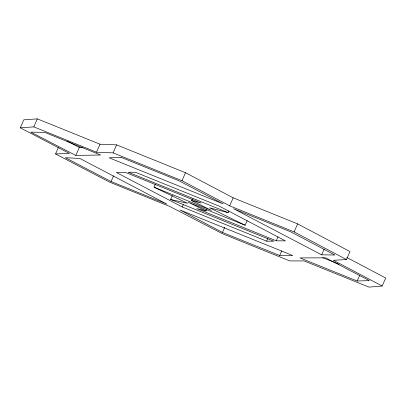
<?xml version="1.0" encoding="UTF-8"?>
<svg xmlns="http://www.w3.org/2000/svg" width="406" height="406" viewBox="0 0 406 406"><rect width="100%" height="100%" fill="white"/><g stroke="black" fill="none" stroke-linecap="round" stroke-linejoin="round"><path stroke-width="0.61" d="M58.317 147.647L55.556 153.935L69.421 153.453L20.3 127.829L23.812 119.826L37.347 118.872L99.998 144.196L116.618 144.871L185.512 172.717L233.196 197.839L297.628 223.884L349.972 251.558L346.46 259.561L333.356 260.271L382.188 286.022L385.7 278.019L346.856 257.531M20.3 127.829L33.83 126.875L37.347 118.872M75.815 155.437L100.612 154.99L44.68 132.381L30.81 132.128L75.815 155.437L79.327 147.434L82.428 147.378M33.83 126.875L96.486 152.199L99.998 144.196M96.486 152.199L113.107 152.874L116.618 144.871M111.056 181.533L65.366 157.716L79.911 158.472L166.988 204.147L111.056 181.533L113.563 175.818M172.372 195.464L170.611 199.473L187.536 203.304L154.006 187.176L155.265 184.309M346.46 259.561L294.111 231.887L229.684 205.842L181.995 180.721L185.512 172.717M170.611 199.473L273.893 241.22L266.661 241.169L182.289 206.984L183.294 204.695M154.006 187.176L211.45 210.394L191.596 200.584L192.353 198.869M228.867 210.912L228.116 212.627L128.194 172.235L135.421 172.276L219.539 206.278L285.393 240.875L276.253 240.814L196.753 208.582L206.055 210.932L206.811 209.212M229.684 205.842L233.196 197.839M222.447 232.43L179.934 209.938L292.751 255.541L279.709 255.511L222.447 232.43L224.706 227.284M206.055 210.932L188.1 202.178L245.133 225.234L247.147 220.651M266.661 241.169L267.919 238.312M276.253 240.814L278.008 236.815M279.709 255.511L281.718 250.938M294.111 231.887L297.628 223.884M321.659 254.816L334.833 255.024L290.803 231.872L233.567 208.735L321.659 254.816L324.166 249.101M357.178 281.028L369.389 280.612L325.754 257.851L299.943 257.891L357.178 281.028L359.686 275.309M382.188 286.022L369.024 287.128L304.089 260.931L289.691 260.911L222.787 233.866L169.713 206.431L109.686 182.167L55.556 153.935M191.596 200.584L201.122 203.015L125.251 172.347L116.355 172.469L182.289 206.984M228.116 212.627L209.567 207.821L245.133 225.234M113.107 152.874L181.995 180.721M322.729 257.678L339.081 264.286M66.954 141.024L79.327 147.434M121.044 157.335L109.153 157.827L223.117 203.893L178.493 180.558L121.044 157.335"/></g></svg>
